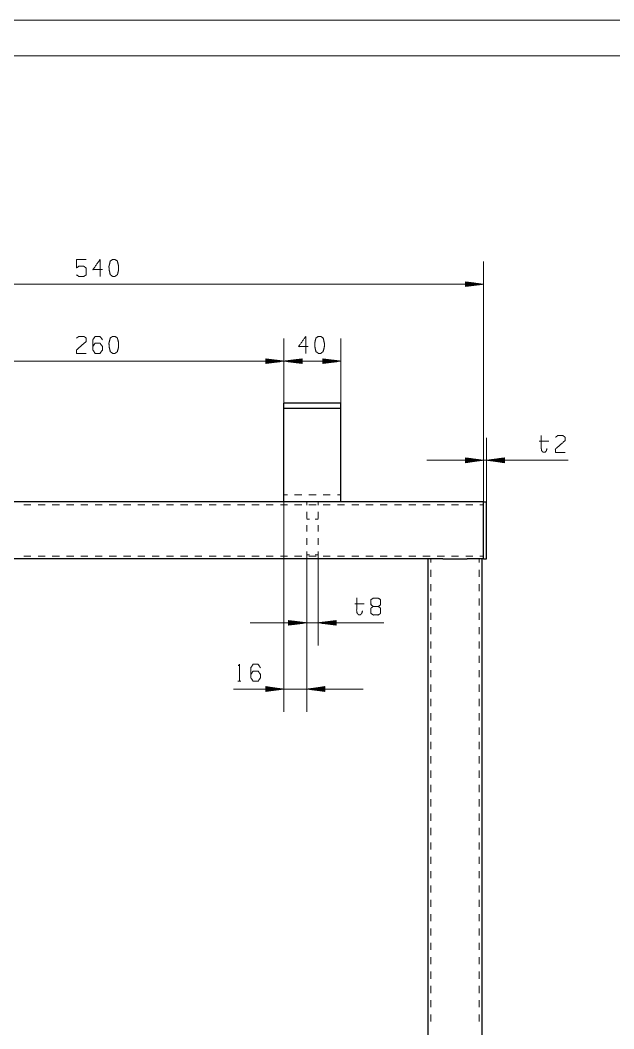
# Model space of a CAD drawing. Header units: millimetres. Extents: x 2210 to 79821, y -19430 to 2344.
# Drawn here: x 8803.7 to 8887, y 1648.3 to 1789.8 of the extents above; entities that cross this region are included whole.
import ezdxf

# ---------------------------------------------------------------- set-up
doc = ezdxf.new("R2010")
doc.units = ezdxf.units.MM
doc.layers.add('101', color=7, linetype='Continuous', true_color=0xffffff)

msp = doc.modelspace()

# ---------------------------------------------------------------- linework, layer by layer
at = {"layer": '101', "color": 133, "linetype": 'Continuous', "lineweight": 18}
for p, q in [((9089.21, 1789.82), (8669.21, 1789.82)), ((9084.21, 1784.82), (8694.21, 1784.82))]:
    msp.add_line(p, q, dxfattribs=at)
at = {"layer": '101', "color": 22, "linetype": 'Continuous', "lineweight": 18}
for p, q in [((8868.73, 1721.65), (8868.73, 1755.96)), ((8866.19, 1753.12), (8866.19, 1752.45)), ((8868.73, 1752.79), (8866.19, 1753.12)), ((8866.19, 1753.12), (8866.22, 1753.12)), ((8866.19, 1753.12), (8866.22, 1753.12)), ((8866.19, 1753.07), (8866.6, 1753.07)), ((8866.19, 1753.01), (8866.99, 1753.01)), ((8866.19, 1752.96), (8867.37, 1752.96)), ((8866.19, 1752.91), (8867.76, 1752.91)), ((8868.73, 1752.79), (8760.73, 1752.79)), ((8866.19, 1752.86), (8868.15, 1752.86)), ((8866.19, 1752.81), (8868.53, 1752.81)), ((8866.19, 1752.45), (8868.73, 1752.79)), ((8866.19, 1752.76), (8868.53, 1752.76)), ((8866.19, 1752.71), (8868.15, 1752.71)), ((8866.19, 1752.66), (8867.76, 1752.66)), ((8866.19, 1752.61), (8867.37, 1752.61)), ((8866.19, 1752.56), (8866.99, 1752.56)), ((8866.19, 1752.51), (8866.6, 1752.51)), ((8866.19, 1752.46), (8866.22, 1752.46)), ((8866.19, 1752.46), (8866.22, 1752.46)), ((8840.73, 1736.08), (8840.73, 1745.17)), ((8840.73, 1736.08), (8840.73, 1745.17)), ((8848.73, 1736.08), (8848.73, 1745.17)), ((8788.73, 1742), (8840.73, 1742)), ((8838.19, 1742.33), (8838.22, 1742.33)), ((8840.73, 1742), (8838.19, 1742.33)), ((8838.19, 1742.33), (8838.22, 1742.33)), ((8838.19, 1742.33), (8838.19, 1741.66)), ((8838.19, 1742.28), (8838.6, 1742.28)), ((8838.19, 1742.23), (8838.99, 1742.23)), ((8838.19, 1742.18), (8839.37, 1742.18)), ((8838.19, 1742.13), (8839.76, 1742.13)), ((8838.19, 1742.07), (8840.15, 1742.07)), ((8838.19, 1742.02), (8840.53, 1742.02)), ((8838.19, 1741.66), (8840.73, 1742)), ((8838.19, 1741.97), (8840.53, 1741.97)), ((8838.19, 1741.92), (8840.15, 1741.92)), ((8838.19, 1741.87), (8839.76, 1741.87)), ((8838.19, 1741.82), (8839.37, 1741.82)), ((8838.19, 1741.77), (8838.99, 1741.77)), ((8838.19, 1741.72), (8838.6, 1741.72)), ((8838.19, 1741.67), (8838.22, 1741.67)), ((8838.19, 1741.67), (8838.22, 1741.67)), ((8843.27, 1742.33), (8840.73, 1742)), ((8840.73, 1742), (8848.73, 1742)), ((8840.73, 1742), (8843.27, 1741.66)), ((8843.27, 1742.02), (8840.92, 1742.02)), ((8843.27, 1741.97), (8840.92, 1741.97)), ((8843.27, 1742.07), (8841.3, 1742.07)), ((8843.27, 1741.92), (8841.3, 1741.92)), ((8843.27, 1742.13), (8841.69, 1742.13)), ((8843.27, 1741.87), (8841.69, 1741.87)), ((8843.27, 1742.18), (8842.08, 1742.18)), ((8843.27, 1741.82), (8842.08, 1741.82)), ((8843.27, 1742.23), (8842.46, 1742.23)), ((8843.27, 1741.77), (8842.46, 1741.77)), ((8843.27, 1742.28), (8842.85, 1742.28)), ((8843.27, 1741.72), (8842.85, 1741.72)), ((8843.27, 1742.33), (8843.23, 1742.33)), ((8843.27, 1742.33), (8843.23, 1742.33)), ((8843.27, 1741.67), (8843.23, 1741.67)), ((8843.27, 1741.67), (8843.23, 1741.67)), ((8843.27, 1741.66), (8843.27, 1742.33)), ((8846.19, 1742.33), (8846.19, 1741.66)), ((8846.19, 1742.33), (8846.22, 1742.33)), ((8848.73, 1742), (8846.19, 1742.33)), ((8846.19, 1742.33), (8846.22, 1742.33)), ((8846.19, 1742.28), (8846.6, 1742.28)), ((8846.19, 1742.23), (8846.99, 1742.23)), ((8846.19, 1742.18), (8847.37, 1742.18)), ((8846.19, 1742.13), (8847.76, 1742.13)), ((8846.19, 1742.07), (8848.15, 1742.07)), ((8846.19, 1742.02), (8848.53, 1742.02)), ((8846.19, 1741.66), (8848.73, 1742)), ((8846.19, 1741.97), (8848.53, 1741.97)), ((8846.19, 1741.92), (8848.15, 1741.92)), ((8846.19, 1741.87), (8847.76, 1741.87)), ((8846.19, 1741.82), (8847.37, 1741.82)), ((8846.19, 1741.77), (8846.99, 1741.77)), ((8846.19, 1741.72), (8846.6, 1741.72)), ((8846.19, 1741.67), (8846.22, 1741.67)), ((8846.19, 1741.67), (8846.22, 1741.67)), ((8868.73, 1721.65), (8868.73, 1731.26)), ((8869.13, 1721.65), (8869.13, 1731.26)), ((8860.79, 1728.09), (8880.61, 1728.09)), ((8868.73, 1728.09), (8866.19, 1728.42)), ((8866.19, 1728.42), (8866.22, 1728.42)), ((8866.19, 1728.42), (8866.19, 1727.75)), ((8866.19, 1728.42), (8866.22, 1728.42)), ((8866.19, 1728.37), (8866.6, 1728.37)), ((8866.19, 1728.32), (8866.99, 1728.32)), ((8866.19, 1728.27), (8867.37, 1728.27)), ((8866.19, 1728.22), (8867.76, 1728.22)), ((8866.19, 1728.17), (8868.15, 1728.17)), ((8866.19, 1728.11), (8868.53, 1728.11)), ((8866.19, 1727.75), (8868.73, 1728.09)), ((8866.19, 1728.06), (8868.53, 1728.06)), ((8866.19, 1728.01), (8868.15, 1728.01)), ((8866.19, 1727.96), (8867.76, 1727.96)), ((8866.19, 1727.91), (8867.37, 1727.91)), ((8866.19, 1727.86), (8866.99, 1727.86)), ((8866.19, 1727.81), (8866.6, 1727.81)), ((8866.19, 1727.76), (8866.22, 1727.76)), ((8866.19, 1727.76), (8866.22, 1727.76)), ((8871.67, 1728.42), (8869.13, 1728.09)), ((8869.13, 1728.09), (8871.67, 1727.75)), ((8871.67, 1728.11), (8869.32, 1728.11)), ((8871.67, 1728.06), (8869.32, 1728.06)), ((8871.67, 1728.17), (8869.7, 1728.17)), ((8871.67, 1728.01), (8869.7, 1728.01)), ((8871.67, 1728.22), (8870.09, 1728.22)), ((8871.67, 1727.96), (8870.09, 1727.96)), ((8871.67, 1728.27), (8870.48, 1728.27)), ((8871.67, 1727.91), (8870.48, 1727.91)), ((8871.67, 1728.32), (8870.86, 1728.32)), ((8871.67, 1727.86), (8870.86, 1727.86)), ((8871.67, 1728.37), (8871.25, 1728.37)), ((8871.67, 1727.81), (8871.25, 1727.81)), ((8871.67, 1728.42), (8871.63, 1728.42)), ((8871.67, 1728.42), (8871.63, 1728.42)), ((8871.67, 1727.76), (8871.63, 1727.76)), ((8871.67, 1727.76), (8871.63, 1727.76)), ((8871.67, 1727.75), (8871.67, 1728.42)), ((8840.73, 1722.25), (8840.73, 1692.83)), ((8843.93, 1714.85), (8843.93, 1702.12)), ((8843.93, 1714.85), (8843.93, 1692.83)), ((8845.53, 1714.85), (8845.53, 1702.12)), ((8835.99, 1705.29), (8854.72, 1705.29)), ((8841.39, 1705.63), (8841.39, 1704.96)), ((8843.93, 1705.29), (8841.39, 1705.63)), ((8841.39, 1705.62), (8841.42, 1705.62)), ((8841.39, 1705.62), (8841.42, 1705.62)), ((8841.39, 1705.57), (8841.8, 1705.57)), ((8841.39, 1705.52), (8842.19, 1705.52)), ((8841.39, 1705.47), (8842.57, 1705.47)), ((8841.39, 1705.42), (8842.96, 1705.42)), ((8841.39, 1705.37), (8843.35, 1705.37)), ((8841.39, 1705.32), (8843.73, 1705.32)), ((8841.39, 1704.96), (8843.93, 1705.29)), ((8841.39, 1705.27), (8843.73, 1705.27)), ((8841.39, 1705.22), (8843.35, 1705.22)), ((8841.39, 1705.17), (8842.96, 1705.17)), ((8841.39, 1705.12), (8842.57, 1705.12)), ((8841.39, 1705.07), (8842.19, 1705.07)), ((8841.39, 1705.02), (8841.8, 1705.02)), ((8841.39, 1704.96), (8841.42, 1704.96)), ((8841.39, 1704.96), (8841.42, 1704.96)), ((8848.07, 1705.63), (8845.53, 1705.29)), ((8845.53, 1705.29), (8848.07, 1704.96)), ((8848.07, 1705.32), (8845.72, 1705.32)), ((8848.07, 1705.27), (8845.72, 1705.27)), ((8848.07, 1705.37), (8846.1, 1705.37)), ((8848.07, 1705.22), (8846.1, 1705.22)), ((8848.07, 1705.42), (8846.49, 1705.42)), ((8848.07, 1705.17), (8846.49, 1705.17)), ((8848.07, 1705.47), (8846.88, 1705.47)), ((8848.07, 1705.12), (8846.88, 1705.12)), ((8848.07, 1705.52), (8847.26, 1705.52)), ((8848.07, 1705.07), (8847.26, 1705.07)), ((8848.07, 1705.57), (8847.65, 1705.57)), ((8848.07, 1705.02), (8847.65, 1705.02)), ((8848.07, 1705.62), (8848.03, 1705.62)), ((8848.07, 1705.62), (8848.03, 1705.62)), ((8848.07, 1704.96), (8848.03, 1704.96)), ((8848.07, 1704.96), (8848.03, 1704.96)), ((8848.07, 1704.96), (8848.07, 1705.63)), ((8838.19, 1696.34), (8838.22, 1696.34)), ((8838.19, 1696.34), (8838.22, 1696.34)), ((8838.19, 1696.34), (8838.19, 1695.67)), ((8840.73, 1696.01), (8838.19, 1696.34)), ((8846.47, 1696.34), (8843.93, 1696.01)), ((8846.47, 1696.34), (8846.43, 1696.34)), ((8846.47, 1696.34), (8846.43, 1696.34)), ((8846.47, 1695.67), (8846.47, 1696.34)), ((8851.86, 1696.01), (8833.64, 1696.01)), ((8838.19, 1696.29), (8838.6, 1696.29)), ((8838.19, 1696.24), (8838.99, 1696.24)), ((8838.19, 1696.19), (8839.37, 1696.19)), ((8838.19, 1696.14), (8839.76, 1696.14)), ((8838.19, 1696.08), (8840.15, 1696.08)), ((8838.19, 1696.03), (8840.53, 1696.03)), ((8838.19, 1695.67), (8840.73, 1696.01)), ((8838.19, 1695.98), (8840.53, 1695.98)), ((8838.19, 1695.93), (8840.15, 1695.93)), ((8838.19, 1695.88), (8839.76, 1695.88)), ((8838.19, 1695.83), (8839.37, 1695.83)), ((8838.19, 1695.78), (8838.99, 1695.78)), ((8838.19, 1695.73), (8838.6, 1695.73)), ((8838.19, 1695.68), (8838.22, 1695.68)), ((8838.19, 1695.68), (8838.22, 1695.68)), ((8843.93, 1696.01), (8846.47, 1695.67)), ((8846.47, 1696.03), (8844.12, 1696.03)), ((8846.47, 1695.98), (8844.12, 1695.98)), ((8846.47, 1696.08), (8844.5, 1696.08)), ((8846.47, 1695.93), (8844.5, 1695.93)), ((8846.47, 1696.14), (8844.89, 1696.14)), ((8846.47, 1695.88), (8844.89, 1695.88)), ((8846.47, 1696.19), (8845.28, 1696.19)), ((8846.47, 1695.83), (8845.28, 1695.83)), ((8846.47, 1696.24), (8845.66, 1696.24)), ((8846.47, 1695.78), (8845.66, 1695.78)), ((8846.47, 1696.29), (8846.05, 1696.29)), ((8846.47, 1695.73), (8846.05, 1695.73)), ((8846.47, 1695.68), (8846.43, 1695.68)), ((8846.47, 1695.68), (8846.43, 1695.68))]:
    msp.add_line(p, q, dxfattribs=at)
at = {"layer": '101', "color": 92, "linetype": 'Continuous', "lineweight": 25}
for p, q in [((8848.73, 1736.08), (8840.73, 1736.08)), ((8840.73, 1735.37), (8840.73, 1736.08)), ((8848.73, 1735.37), (8848.73, 1736.08)), ((8848.73, 1735.37), (8840.73, 1735.37)), ((8840.73, 1733.42), (8840.73, 1735.37)), ((8848.73, 1733.42), (8848.73, 1735.37)), ((8840.73, 1723.25), (8840.73, 1732.01)), ((8848.73, 1723.25), (8848.73, 1732.01)), ((8868.73, 1722.25), (8760.73, 1722.25)), ((8868.73, 1714.85), (8868.73, 1721.65)), ((8863.03, 1714.25), (8766.42, 1714.25)), ((8860.93, 1714.25), (8860.93, 1585.45)), ((8868.73, 1714.25), (8866.42, 1714.25)), ((8868.53, 1585.45), (8868.53, 1714.25))]:
    msp.add_line(p, q, dxfattribs=at)
at = {"layer": '101', "color": 72, "linetype": 'Continuous', "lineweight": 18}
for p, q in [((8876.55, 1730.76), (8877.88, 1730.76)), ((8850.66, 1707.96), (8851.99, 1707.96)), ((8834.27, 1697.1), (8834.7, 1697.1))]:
    msp.add_line(p, q, dxfattribs=at)
at = {"layer": '101', "color": 53, "linetype": 'Continuous', "lineweight": 18}
for p, q in [((8840.73, 1723.25), (8841.23, 1723.25)), ((8842.23, 1723.25), (8843.23, 1723.25)), ((8844.23, 1723.25), (8845.23, 1723.25)), ((8846.23, 1723.25), (8847.23, 1723.25)), ((8848.23, 1723.25), (8848.73, 1723.25)), ((8805.23, 1721.85), (8804.23, 1721.85)), ((8807.23, 1721.85), (8806.23, 1721.85)), ((8809.23, 1721.85), (8808.23, 1721.85)), ((8811.23, 1721.85), (8810.23, 1721.85)), ((8813.23, 1721.85), (8812.23, 1721.85)), ((8815.23, 1721.85), (8814.23, 1721.85)), ((8817.23, 1721.85), (8816.23, 1721.85)), ((8819.23, 1721.85), (8818.23, 1721.85)), ((8821.23, 1721.85), (8820.23, 1721.85)), ((8823.23, 1721.85), (8822.23, 1721.85)), ((8825.23, 1721.85), (8824.23, 1721.85)), ((8827.23, 1721.85), (8826.23, 1721.85)), ((8829.23, 1721.85), (8828.23, 1721.85)), ((8831.23, 1721.85), (8830.23, 1721.85)), ((8833.23, 1721.85), (8832.23, 1721.85)), ((8835.23, 1721.85), (8834.23, 1721.85)), ((8837.23, 1721.85), (8836.23, 1721.85)), ((8839.23, 1721.85), (8838.23, 1721.85)), ((8841.23, 1721.85), (8840.23, 1721.85)), ((8843.23, 1721.85), (8842.23, 1721.85)), ((8843.93, 1721.79), (8843.93, 1722.25)), ((8845.23, 1721.85), (8844.23, 1721.85)), ((8845.53, 1722.25), (8845.53, 1721.79)), ((8847.23, 1721.85), (8846.23, 1721.85)), ((8849.23, 1721.85), (8848.23, 1721.85)), ((8851.23, 1721.85), (8850.23, 1721.85)), ((8853.23, 1721.85), (8852.23, 1721.85)), ((8855.23, 1721.85), (8854.23, 1721.85)), ((8857.23, 1721.85), (8856.23, 1721.85)), ((8859.23, 1721.85), (8858.23, 1721.85)), ((8861.23, 1721.85), (8860.23, 1721.85)), ((8863.23, 1721.85), (8862.23, 1721.85)), ((8865.23, 1721.85), (8864.23, 1721.85)), ((8867.23, 1721.85), (8866.23, 1721.85)), ((8868.73, 1721.85), (8868.23, 1721.85)), ((8843.93, 1719.94), (8843.93, 1720.86)), ((8845.53, 1720.86), (8845.53, 1719.94)), ((8844.33, 1719.85), (8843.93, 1719.85)), ((8843.93, 1718.09), (8843.93, 1719.01)), ((8845.53, 1719.85), (8845.13, 1719.85)), ((8845.53, 1719.01), (8845.53, 1718.09)), ((8843.93, 1716.24), (8843.93, 1717.16)), ((8845.53, 1717.16), (8845.53, 1716.24)), ((8843.93, 1714.85), (8843.93, 1715.31)), ((8844.33, 1714.85), (8843.93, 1714.85)), ((8845.53, 1714.85), (8845.13, 1714.85)), ((8845.53, 1715.31), (8845.53, 1714.85)), ((8805.23, 1714.65), (8804.23, 1714.65)), ((8807.23, 1714.65), (8806.23, 1714.65)), ((8809.23, 1714.65), (8808.23, 1714.65)), ((8811.23, 1714.65), (8810.23, 1714.65)), ((8813.23, 1714.65), (8812.23, 1714.65)), ((8815.23, 1714.65), (8814.23, 1714.65)), ((8817.23, 1714.65), (8816.23, 1714.65)), ((8819.23, 1714.65), (8818.23, 1714.65)), ((8821.23, 1714.65), (8820.23, 1714.65)), ((8823.23, 1714.65), (8822.23, 1714.65)), ((8825.23, 1714.65), (8824.23, 1714.65)), ((8827.23, 1714.65), (8826.23, 1714.65)), ((8829.23, 1714.65), (8828.23, 1714.65)), ((8831.23, 1714.65), (8830.23, 1714.65)), ((8833.23, 1714.65), (8832.23, 1714.65)), ((8835.23, 1714.65), (8834.23, 1714.65)), ((8837.23, 1714.65), (8836.23, 1714.65)), ((8839.23, 1714.65), (8838.23, 1714.65)), ((8841.23, 1714.65), (8840.23, 1714.65)), ((8843.23, 1714.65), (8842.23, 1714.65)), ((8845.23, 1714.65), (8844.23, 1714.65)), ((8847.23, 1714.65), (8846.23, 1714.65)), ((8849.23, 1714.65), (8848.23, 1714.65)), ((8851.23, 1714.65), (8850.23, 1714.65)), ((8853.23, 1714.65), (8852.23, 1714.65)), ((8855.23, 1714.65), (8854.23, 1714.65)), ((8857.23, 1714.65), (8856.23, 1714.65)), ((8859.23, 1714.65), (8858.23, 1714.65)), ((8861.23, 1714.65), (8860.23, 1714.65)), ((8861.33, 1714.25), (8861.33, 1713.75)), ((8863.23, 1714.65), (8862.23, 1714.65)), ((8865.23, 1714.65), (8864.23, 1714.65)), ((8867.23, 1714.65), (8866.23, 1714.65)), ((8868.13, 1713.75), (8868.13, 1714.25)), ((8868.73, 1714.65), (8868.23, 1714.65)), ((8861.33, 1712.74), (8861.33, 1711.73)), ((8868.13, 1711.73), (8868.13, 1712.74)), ((8861.33, 1710.73), (8861.33, 1709.72)), ((8868.13, 1709.72), (8868.13, 1710.73)), ((8861.33, 1708.72), (8861.33, 1707.71)), ((8868.13, 1707.71), (8868.13, 1708.72)), ((8861.33, 1706.7), (8861.33, 1705.7)), ((8868.13, 1705.7), (8868.13, 1706.7)), ((8861.33, 1704.69), (8861.33, 1703.68)), ((8868.13, 1703.68), (8868.13, 1704.69)), ((8861.33, 1702.68), (8861.33, 1701.67)), ((8868.13, 1701.67), (8868.13, 1702.68)), ((8861.33, 1700.67), (8861.33, 1699.66)), ((8868.13, 1699.66), (8868.13, 1700.67)), ((8861.33, 1698.65), (8861.33, 1697.65)), ((8868.13, 1697.65), (8868.13, 1698.65)), ((8861.33, 1696.64), (8861.33, 1695.63)), ((8868.13, 1695.63), (8868.13, 1696.64)), ((8861.33, 1694.63), (8861.33, 1693.62)), ((8868.13, 1693.62), (8868.13, 1694.63)), ((8861.33, 1692.62), (8861.33, 1691.61)), ((8868.13, 1691.61), (8868.13, 1692.62)), ((8861.33, 1690.6), (8861.33, 1689.6)), ((8868.13, 1689.6), (8868.13, 1690.6)), ((8861.33, 1688.59), (8861.33, 1687.58)), ((8868.13, 1687.58), (8868.13, 1688.59)), ((8861.33, 1686.58), (8861.33, 1685.57)), ((8868.13, 1685.57), (8868.13, 1686.58)), ((8861.33, 1684.57), (8861.33, 1683.56)), ((8868.13, 1683.56), (8868.13, 1684.57)), ((8861.33, 1682.55), (8861.33, 1681.55)), ((8868.13, 1681.55), (8868.13, 1682.55)), ((8861.33, 1680.54), (8861.33, 1679.53)), ((8868.13, 1679.53), (8868.13, 1680.54)), ((8861.33, 1678.53), (8861.33, 1677.52)), ((8868.13, 1677.52), (8868.13, 1678.53)), ((8861.33, 1676.52), (8861.33, 1675.51)), ((8868.13, 1675.51), (8868.13, 1676.52)), ((8861.33, 1674.5), (8861.33, 1673.5)), ((8868.13, 1673.5), (8868.13, 1674.5)), ((8861.33, 1672.49), (8861.33, 1671.48)), ((8868.13, 1671.48), (8868.13, 1672.49)), ((8861.33, 1670.48), (8861.33, 1669.47)), ((8868.13, 1669.47), (8868.13, 1670.48)), ((8861.33, 1668.47), (8861.33, 1667.46)), ((8868.13, 1667.46), (8868.13, 1668.47)), ((8861.33, 1666.45), (8861.33, 1665.45)), ((8868.13, 1665.45), (8868.13, 1666.45)), ((8861.33, 1664.44), (8861.33, 1663.43)), ((8868.13, 1663.43), (8868.13, 1664.44)), ((8861.33, 1662.43), (8861.33, 1661.42)), ((8868.13, 1661.42), (8868.13, 1662.43)), ((8861.33, 1660.42), (8861.33, 1659.41)), ((8868.13, 1659.41), (8868.13, 1660.42)), ((8861.33, 1658.4), (8861.33, 1657.4)), ((8868.13, 1657.4), (8868.13, 1658.4)), ((8861.33, 1656.39), (8861.33, 1655.38)), ((8868.13, 1655.38), (8868.13, 1656.39)), ((8861.33, 1654.38), (8861.33, 1653.37)), ((8868.13, 1653.37), (8868.13, 1654.38)), ((8861.33, 1652.37), (8861.33, 1651.36)), ((8868.13, 1651.36), (8868.13, 1652.37)), ((8861.33, 1650.35), (8861.33, 1649.35)), ((8868.13, 1649.35), (8868.13, 1650.35))]:
    msp.add_line(p, q, dxfattribs=at)
at = {"layer": '101', "color": 72, "linetype": 'Continuous', "lineweight": 25}
for p, q in [((8868.73, 1722.25), (8869.13, 1722.25)), ((8868.73, 1714.85), (8868.73, 1721.65)), ((8869.13, 1714.85), (8869.13, 1721.65)), ((8868.73, 1714.25), (8869.13, 1714.25))]:
    msp.add_line(p, q, dxfattribs=at)
at = {"layer": '101', "color": 72, "linetype": 'Continuous', "lineweight": 18}
for points, knots in [([(8811.63, 1754.1), (8811.96, 1753.88), (8812.65, 1753.88), (8812.99, 1754.1), (8812.99, 1755.05), (8812.65, 1755.3), (8811.96, 1755.3), (8811.63, 1755.08), (8811.63, 1756.25), (8812.99, 1756.25)], [0, 0, 0.062228, 0.168344, 0.230572, 0.376816, 0.441265, 0.54738, 0.609608, 0.79049, 1, 1]), ([(8815.27, 1754.83), (8813.92, 1754.83), (8814.93, 1756.25), (8814.93, 1753.88)], [0, 0, 0.24587, 0.565295, 1, 1]), ([(8817.03, 1753.88), (8817.37, 1754.13), (8817.54, 1754.83), (8817.54, 1755.3), (8817.37, 1756.03), (8817.03, 1756.25), (8816.69, 1756.25), (8816.36, 1756.03), (8816.18, 1755.3), (8816.2, 1754.83), (8816.36, 1754.13), (8816.69, 1753.88), (8817.03, 1753.88)], [0, 0, 0.067526, 0.183973, 0.260584, 0.380943, 0.446142, 0.500307, 0.565505, 0.685865, 0.762528, 0.87831, 0.945835, 1, 1]), ([(8811.65, 1745.24), (8811.96, 1745.47), (8812.65, 1745.47), (8812.99, 1745.24), (8812.99, 1744.77), (8811.63, 1743.57), (8811.65, 1743.09), (8812.99, 1743.09)], [0, 0, 0.069692, 0.192977, 0.265273, 0.350228, 0.674739, 0.759753, 1, 1]), ([(8813.92, 1744.04), (8814.24, 1744.52), (8814.93, 1744.52), (8815.27, 1744.04), (8815.27, 1743.57), (8814.93, 1743.09), (8814.24, 1743.09), (8813.92, 1743.57), (8813.92, 1744.99), (8814.24, 1745.47), (8814.93, 1745.47), (8815.27, 1744.99)], [0, 0, 0.076963, 0.169762, 0.248075, 0.312018, 0.390331, 0.483129, 0.560093, 0.751925, 0.828889, 0.921687, 1, 1]), ([(8817.03, 1743.09), (8817.37, 1743.34), (8817.54, 1744.04), (8817.54, 1744.52), (8817.37, 1745.24), (8817.03, 1745.47), (8816.69, 1745.47), (8816.36, 1745.24), (8816.18, 1744.52), (8816.2, 1744.04), (8816.36, 1743.34), (8816.69, 1743.09), (8817.03, 1743.09)], [0, 0, 0.067526, 0.183972, 0.260585, 0.380944, 0.446143, 0.500307, 0.565505, 0.685863, 0.76253, 0.878311, 0.945836, 1, 1]), ([(8844.13, 1744.04), (8842.78, 1744.04), (8843.79, 1745.47), (8843.79, 1743.09)], [0, 0, 0.245869, 0.565294, 1, 1]), ([(8845.89, 1743.09), (8846.23, 1743.34), (8846.4, 1744.04), (8846.4, 1744.52), (8846.23, 1745.24), (8845.89, 1745.47), (8845.56, 1745.47), (8845.22, 1745.24), (8845.04, 1744.52), (8845.06, 1744.04), (8845.22, 1743.34), (8845.56, 1743.09), (8845.89, 1743.09)], [0, 0, 0.067523, 0.18397, 0.260584, 0.380943, 0.44614, 0.500306, 0.565502, 0.685862, 0.762528, 0.878311, 0.945834, 1, 1]), ([(8877.63, 1729.76), (8877.54, 1729.41), (8877.35, 1729.21), (8877.1, 1729.21), (8876.89, 1729.41), (8876.82, 1729.76), (8876.82, 1731.58)], [0, 0, 0.107403, 0.190396, 0.26402, 0.35076, 0.456999, 1, 1]), ([(8878.83, 1731.33), (8879.15, 1731.56), (8879.84, 1731.56), (8880.17, 1731.33), (8880.17, 1730.86), (8878.81, 1729.66), (8878.83, 1729.18), (8880.17, 1729.18)], [0, 0, 0.069691, 0.192976, 0.265273, 0.350228, 0.674743, 0.759753, 1, 1]), ([(8851.74, 1706.96), (8851.65, 1706.61), (8851.46, 1706.41), (8851.21, 1706.41), (8851, 1706.61), (8850.93, 1706.96), (8850.93, 1708.79)], [0, 0, 0.107409, 0.190398, 0.264022, 0.350759, 0.457003, 1, 1]), ([(8853.26, 1707.59), (8852.94, 1707.81), (8852.94, 1708.54), (8853.26, 1708.76), (8853.95, 1708.76), (8854.28, 1708.54), (8854.28, 1707.81), (8853.95, 1707.59), (8853.26, 1707.59), (8852.92, 1707.34), (8852.92, 1706.64), (8853.26, 1706.39), (8853.95, 1706.39), (8854.28, 1706.61), (8854.28, 1707.34), (8853.95, 1707.59)], [0, 0, 0.047572, 0.136084, 0.183656, 0.267812, 0.317164, 0.405676, 0.455027, 0.539184, 0.590296, 0.675754, 0.726866, 0.811022, 0.860374, 0.948886, 1, 1]), ([(8834.35, 1699.28), (8834.49, 1699.48), (8834.49, 1697.1)], [0, 0, 0.093488, 1, 1]), ([(8836.09, 1698.05), (8836.41, 1698.53), (8837.1, 1698.53), (8837.43, 1698.05), (8837.43, 1697.58), (8837.1, 1697.1), (8836.41, 1697.1), (8836.09, 1697.58), (8836.09, 1699), (8836.41, 1699.48), (8837.1, 1699.48), (8837.43, 1699)], [0, 0, 0.076963, 0.16976, 0.248072, 0.312019, 0.39033, 0.483128, 0.560091, 0.751928, 0.828891, 0.921688, 1, 1])]:
    msp.add_open_spline(points, degree=1, knots=knots, dxfattribs=at)
at = {"layer": '101', "color": 92, "linetype": 'Continuous', "lineweight": 25}
for points in [[(8840.73, 1732.01), (8840.73, 1733.42)], [(8848.73, 1732.01), (8848.73, 1733.42)], [(8868.73, 1721.65), (8868.73, 1722.25)], [(8868.73, 1714.25), (8868.73, 1714.85)], [(8863.03, 1714.25), (8864.73, 1714.25), (8866.42, 1714.25)]]:
    msp.add_open_spline(points, degree=1, dxfattribs=at)
for points in [[(8840.73, 1722.25), (8840.73, 1722.38), (8840.73, 1723.25)], [(8848.73, 1722.25), (8848.73, 1722.38), (8848.73, 1723.25)]]:
    msp.add_open_spline(points, degree=1, knots=[0, 0, 0.133966, 1, 1], dxfattribs=at)
at = {"layer": '101', "color": 72, "linetype": 'Continuous', "lineweight": 25}
for points in [[(8868.73, 1721.65), (8868.73, 1722.25)], [(8869.13, 1721.65), (8869.13, 1722.25)], [(8868.73, 1714.25), (8868.73, 1714.85)], [(8869.13, 1714.25), (8869.13, 1714.85)]]:
    msp.add_open_spline(points, degree=1, dxfattribs=at)

doc.saveas('drawing.dxf')
